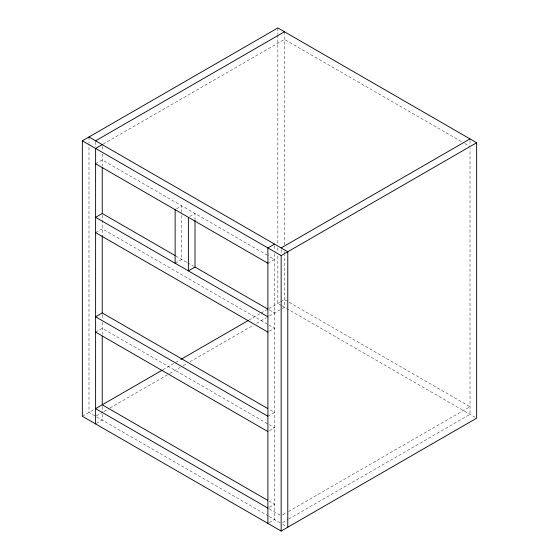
<?xml version="1.0" encoding="UTF-8"?>
<svg xmlns="http://www.w3.org/2000/svg" width="559" height="559" viewBox="0 0 559 559"><rect width="100%" height="100%" fill="white"/><g stroke="black" fill="none" stroke-linecap="round" stroke-linejoin="round"><path stroke-width="0.42" stroke-dasharray="2.79 2.1" d="M103.163 144.103L284.468 39.43L461.72 141.762M95.61 163.766L102.241 159.944L267.027 255.079M95.61 232.635L102.241 228.806L268.488 324.786M176.602 208.828L181.759 205.852L181.759 214.488M189.857 216.48L195.014 213.503L195.014 220.414M175.135 263.24L181.759 259.411L181.759 215.355M95.61 332.109L102.241 328.28L268.488 424.26M267.901 263.24L274.532 259.411L267.775 255.512M82.362 416.273L94.275 409.398M162.844 369.806L180.389 359.675M248.965 320.083L260.298 313.543M261.053 313.11L268.02 309.085M268.781 308.645L279.94 302.202M280.695 301.769L284.468 299.589L470.014 406.707L287.2 512.261M96.365 415.84L103.163 411.913M103.925 411.48L109.208 408.426M109.962 407.986L168.888 373.971M169.643 373.531L180.222 367.424M183.24 365.684L187.02 363.504M190.039 361.757L253.5 325.121M256.518 323.375L266.343 317.708M269.361 315.961L281.45 308.987M282.204 308.547L284.468 307.24L284.468 255.065M96.351 423.498L102.241 420.102L102.241 413.297M269.375 331.256L274.532 328.28L269.242 325.226M267.901 416.273L274.532 412.451L269.242 409.391M269.375 430.73L274.532 427.754L269.242 424.7M269.375 507.244L274.532 504.267L269.242 501.213M269.375 522.546L274.532 519.57L274.532 252.612M282.665 514.874L286.446 512.694M282.665 522.525L287.955 519.472M288.71 519.038L470.014 414.366L470.014 148.296M464.732 143.502L470.014 146.549M281.526 305.535L277.844 303.411L277.844 255.47M282.26 305.962L475.171 417.335M175.757 255.945L186.909 262.388M187.649 262.814L193.54 266.217M269.277 309.945L274.532 312.977M269.242 508.865L281.156 515.747M268.488 516.083L88.986 412.451L88.986 143.956M269.242 516.516L280.422 522.972M282.63 524.251L286.313 526.375M470.014 140.602L470.014 145.703M284.468 31.779L284.468 246.33M284.468 251.571L284.468 254.191M281.156 249.635L281.156 253.884M277.844 27.95L277.844 34.05M277.844 34.924L277.844 244.136M277.844 247.623L277.844 251.983M274.532 245.806L274.532 250.062M102.241 146.339L102.241 150.588M102.241 153.991L102.241 165.988M102.241 215.201L102.241 235.751M102.241 314.675L102.241 318.93M102.241 322.326L102.241 334.366M102.241 406.498L102.241 411.599M95.61 141.665L95.61 146.765M88.986 136.983L88.986 143.09"/><path stroke-width="0.84" d="M82.362 140.812L277.844 27.95L476.638 142.727L476.638 418.188L281.156 531.05L82.362 416.273L82.362 140.812L281.156 255.589L476.638 142.727M95.61 140.812L284.468 31.779M102.241 144.634L95.61 148.463L95.61 423.925M175.009 255.519L102.241 213.503L95.61 217.332L267.901 316.799M267.726 408.524L102.241 312.977L95.61 316.799L267.901 416.273M267.775 309.078L195.014 267.062L188.383 270.891L188.383 217.325M274.532 244.108L267.901 247.937L267.901 523.399M281.156 247.937L470.014 138.898M162.089 370.24L95.61 408.622L267.901 508.096M180.976 359.339L248.21 320.524M88.986 136.983L287.78 251.76L287.78 527.221M95.61 163.766L267.901 263.24M95.61 232.635L267.901 332.102M95.61 332.109L267.901 431.576M267.726 500.34L102.241 404.8L102.241 336.106M281.156 255.589L281.156 531.05M195.014 220.414L195.014 267.062M175.135 209.674L175.135 263.24M102.241 167.714L102.241 213.503M102.241 235.751L102.241 312.977"/></g></svg>
